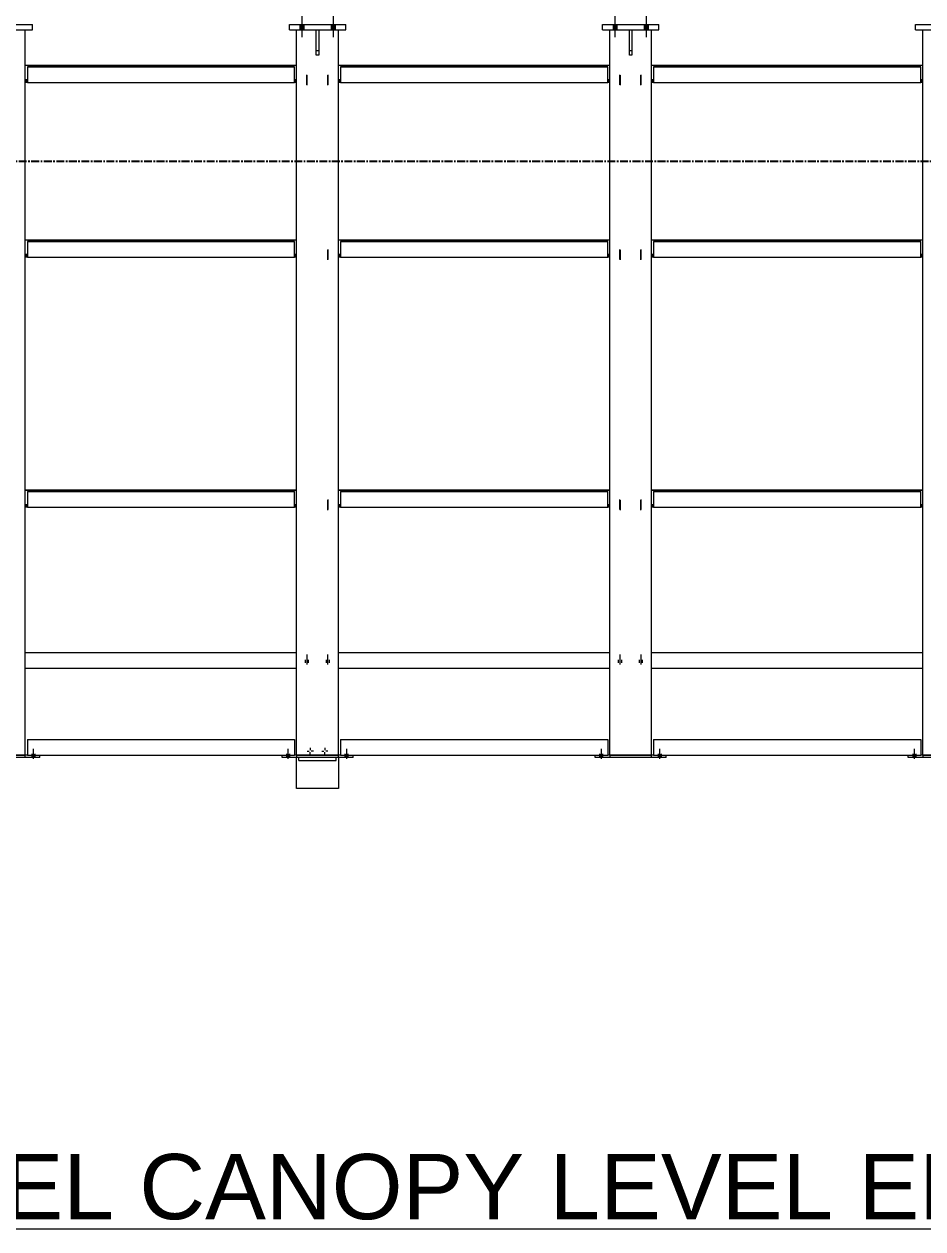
# Model space of a CAD drawing. Header units: millimetres. Extents: x -187664 to 435448, y -313239 to 299894.
# Drawn here: x 30634 to 34940, y -91118 to -85346 of the extents above; entities that cross this region are included whole.
import ezdxf

# ---------------------------------------------------------------- set-up
doc = ezdxf.new("R2010")
doc.units = ezdxf.units.MM
for name, pattern in [('CENTER', [2, 1.25, -0.25, 0.25, -0.25]), ('XKITLINE00', [0]), ('XKITLINE02', [4, 2, -2])]:
    doc.linetypes.add(name, pattern=pattern)
for name, color, linetype in [('000 - EXISTING_COLUMN_MAIN_COLOR_1', 7, 'Continuous'), ('000 - EXISTING_STEEL-STRUCTURE_MAIN_COLOR_1', 7, 'Continuous'), ('000 - EXISTING_STEEL-STRUCTURE_MAIN_COLOR_251', 7, 'Continuous')]:
    doc.layers.add(name, color=color, linetype=linetype)
doc.layers.add('000 - EXISTING_STEEL-STRUCTURE_DEF_SUB', color=7, linetype='Continuous', plot=False)
for name, color, linetype, lineweight in [('Bolt', 7, 'Continuous', 0), ('Part', 7, 'Continuous', 0), ('Text', 7, 'Continuous', 0)]:
    doc.layers.add(name, color=color, linetype=linetype, lineweight=lineweight)
doc.styles.add('RomanS', font='arial.ttf', dxfattribs={"width": 0.8})

# ---------------------------------------------------------------- blocks, each defined once
blk = doc.blocks.new('*A323317')
at = {"layer": 'Part', "color": 7, "linetype": 'XKITLINE00', "lineweight": 0}
for p, q in [((258.199973, 137.151988), (258.199973, 137.351988)), ((258.199973, 137.351988), (260.359973, 137.351988)), ((258.199973, 137.151988), (260.359973, 137.151988)), ((260.359973, 137.151988), (260.359973, 137.351988))]:
    blk.add_line(p, q, dxfattribs=at)
blk = doc.blocks.new('*A325319')
at = {"layer": 'Part', "color": 7, "linetype": 'XKITLINE00', "lineweight": 0}
for p, q in [((270.199973, 137.151988), (270.199973, 137.351988)), ((270.199973, 137.351988), (272.359973, 137.351988)), ((270.199973, 137.151988), (272.359973, 137.151988)), ((272.359973, 137.151988), (272.359973, 137.351988))]:
    blk.add_line(p, q, dxfattribs=at)
blk = doc.blocks.new('*A326320')
at = {"layer": 'Part', "color": 7, "linetype": 'XKITLINE00', "lineweight": 0}
for p, q in [((271.232005, 136.171017), (271.232005, 137.151988)), ((271.328005, 137.151988), (271.328005, 136.171017)), ((271.232005, 136.351988), (271.328005, 136.351988)), ((271.328005, 136.171017), (271.232005, 136.171017))]:
    blk.add_line(p, q, dxfattribs=at)
blk = doc.blocks.new('*A327321')
at = {"layer": 'Part', "color": 7, "linetype": 'XKITLINE00', "lineweight": 0}
for p, q in [((294.199973, 137.151988), (294.199973, 137.351988)), ((294.199973, 137.351988), (296.359973, 137.351988)), ((294.199973, 137.151988), (296.359973, 137.151988)), ((296.359973, 137.151988), (296.359973, 137.351988))]:
    blk.add_line(p, q, dxfattribs=at)
blk = doc.blocks.new('*A328322')
at = {"layer": 'Part', "color": 7, "linetype": 'XKITLINE00', "lineweight": 0}
for p, q in [((282.199973, 137.151988), (282.199973, 137.351988)), ((282.199973, 137.351988), (284.359973, 137.351988)), ((282.199973, 137.151988), (284.359973, 137.151988)), ((284.359973, 137.151988), (284.359973, 137.351988))]:
    blk.add_line(p, q, dxfattribs=at)
blk = doc.blocks.new('*A329323')
at = {"layer": 'Part', "color": 7, "linetype": 'XKITLINE00', "lineweight": 0}
for p, q in [((283.232005, 136.171017), (283.232005, 137.151988)), ((283.328005, 137.151988), (283.328005, 136.171017)), ((283.232005, 136.351988), (283.328005, 136.351988)), ((283.328005, 136.171017), (283.232005, 136.171017))]:
    blk.add_line(p, q, dxfattribs=at)
blk = doc.blocks.new('*A341333')
at = {"layer": 'Bolt'}
for points in [[(270.756, 138.952), (270.756, 138.904), (270.604, 138.904), (270.604, 138.952)], [(270.756, 138.952), (270.756, 138.904), (270.604, 138.904), (270.604, 138.952)], [(270.756, 138.952), (270.756, 138.904), (270.604, 138.904), (270.604, 138.952)], [(271.956, 138.952), (271.956, 138.904), (271.804, 138.904), (271.804, 138.952)], [(271.956, 138.952), (271.956, 138.904), (271.804, 138.904), (271.804, 138.952)], [(271.956, 138.952), (271.956, 138.904), (271.804, 138.904), (271.804, 138.952)], [(270.756, 137.352), (270.756, 137.152), (270.604, 137.152), (270.604, 137.352)], [(270.756, 137.352), (270.756, 137.152), (270.604, 137.152), (270.604, 137.352)], [(270.756, 137.352), (270.756, 137.152), (270.604, 137.152), (270.604, 137.352)], [(271.956, 137.352), (271.956, 137.152), (271.804, 137.152), (271.804, 137.352)], [(271.956, 137.352), (271.956, 137.152), (271.804, 137.152), (271.804, 137.352)], [(271.956, 137.352), (271.956, 137.152), (271.804, 137.152), (271.804, 137.352)]]:
    blk.add_hatch(color=7, dxfattribs=at).paths.add_polyline_path(points, flags=17)
at = {"layer": 'Bolt', "color": 7, "linetype": 'XKITLINE00', "lineweight": 0}
for p, q in [((270.68, 139.036), (270.68, 136.872)), ((270.68, 139.036), (270.68, 136.872)), ((270.68, 139.036), (270.68, 136.872)), ((271.88, 139.036), (271.88, 136.872)), ((271.88, 139.036), (271.88, 136.872)), ((271.88, 139.036), (271.88, 136.872)), ((270.604, 138.952), (270.604, 138.904)), ((270.604, 138.952), (270.604, 138.904)), ((270.604, 138.952), (270.604, 138.904)), ((270.756, 138.952), (270.756, 138.904)), ((270.756, 138.952), (270.756, 138.904)), ((270.756, 138.952), (270.756, 138.904)), ((271.804, 138.952), (271.804, 138.904)), ((271.804, 138.952), (271.804, 138.904)), ((271.804, 138.952), (271.804, 138.904)), ((271.956, 138.952), (271.956, 138.904)), ((271.956, 138.952), (271.956, 138.904)), ((271.956, 138.952), (271.956, 138.904)), ((270.604, 137.352), (270.604, 137.152)), ((270.604, 137.352), (270.604, 137.152)), ((270.604, 137.352), (270.604, 137.152)), ((270.756, 137.352), (270.756, 137.152)), ((270.756, 137.352), (270.756, 137.152)), ((270.756, 137.352), (270.756, 137.152)), ((271.804, 137.352), (271.804, 137.152)), ((271.804, 137.352), (271.804, 137.152)), ((271.804, 137.352), (271.804, 137.152)), ((271.956, 137.352), (271.956, 137.152)), ((271.956, 137.352), (271.956, 137.152)), ((271.956, 137.352), (271.956, 137.152))]:
    blk.add_line(p, q, dxfattribs=at)
blk = doc.blocks.new('*A342334')
at = {"layer": '000 - EXISTING_STEEL-STRUCTURE_DEF_SUB', "color": 7, "linetype": 'XKITLINE02', "lineweight": 0}
for p, q in [((271.671929, 135.022904), (271.671929, 135.405747)), ((271.688493, 135.04366), (271.688493, 135.426503))]:
    blk.add_line(p, q, dxfattribs=at)
blk = doc.blocks.new('*A343335')
at = {"layer": '000 - EXISTING_STEEL-STRUCTURE_DEF_SUB', "color": 7, "linetype": 'XKITLINE02', "lineweight": 0}
for p, q in [((270.871507, 135.04366), (270.871507, 135.426503)), ((270.888071, 135.022904), (270.888071, 135.405747))]:
    blk.add_line(p, q, dxfattribs=at)
blk = doc.blocks.new('*A346338')
at = {"layer": '000 - EXISTING_STEEL-STRUCTURE_DEF_SUB', "color": 7, "linetype": 'XKITLINE02', "lineweight": 0}
for p, q in [((283.671929, 135.022904), (283.671929, 135.405747)), ((283.688493, 135.04366), (283.688493, 135.426503))]:
    blk.add_line(p, q, dxfattribs=at)
blk = doc.blocks.new('*A347339')
at = {"layer": '000 - EXISTING_STEEL-STRUCTURE_DEF_SUB', "color": 7, "linetype": 'XKITLINE02', "lineweight": 0}
for p, q in [((282.871507, 135.04366), (282.871507, 135.426503)), ((282.888071, 135.022904), (282.888071, 135.405747))]:
    blk.add_line(p, q, dxfattribs=at)
blk = doc.blocks.new('*A348340')
at = {"layer": 'Bolt'}
for points in [[(282.756, 138.952), (282.756, 138.904), (282.604, 138.904), (282.604, 138.952)], [(282.756, 138.952), (282.756, 138.904), (282.604, 138.904), (282.604, 138.952)], [(282.756, 138.952), (282.756, 138.904), (282.604, 138.904), (282.604, 138.952)], [(283.956, 138.952), (283.956, 138.904), (283.804, 138.904), (283.804, 138.952)], [(283.956, 138.952), (283.956, 138.904), (283.804, 138.904), (283.804, 138.952)], [(283.956, 138.952), (283.956, 138.904), (283.804, 138.904), (283.804, 138.952)], [(282.756, 137.352), (282.756, 137.152), (282.604, 137.152), (282.604, 137.352)], [(282.756, 137.352), (282.756, 137.152), (282.604, 137.152), (282.604, 137.352)], [(282.756, 137.352), (282.756, 137.152), (282.604, 137.152), (282.604, 137.352)], [(283.956, 137.352), (283.956, 137.152), (283.804, 137.152), (283.804, 137.352)], [(283.956, 137.352), (283.956, 137.152), (283.804, 137.152), (283.804, 137.352)], [(283.956, 137.352), (283.956, 137.152), (283.804, 137.152), (283.804, 137.352)]]:
    blk.add_hatch(color=7, dxfattribs=at).paths.add_polyline_path(points, flags=17)
at = {"layer": 'Bolt', "color": 7, "linetype": 'XKITLINE00', "lineweight": 0}
for p, q in [((282.68, 139.036), (282.68, 136.872)), ((282.68, 139.036), (282.68, 136.872)), ((282.68, 139.036), (282.68, 136.872)), ((283.88, 139.036), (283.88, 136.872)), ((283.88, 139.036), (283.88, 136.872)), ((283.88, 139.036), (283.88, 136.872)), ((282.604, 138.952), (282.604, 138.904)), ((282.604, 138.952), (282.604, 138.904)), ((282.604, 138.952), (282.604, 138.904)), ((282.756, 138.952), (282.756, 138.904)), ((282.756, 138.952), (282.756, 138.904)), ((282.756, 138.952), (282.756, 138.904)), ((283.804, 138.952), (283.804, 138.904)), ((283.804, 138.952), (283.804, 138.904)), ((283.804, 138.952), (283.804, 138.904)), ((283.956, 138.952), (283.956, 138.904)), ((283.956, 138.952), (283.956, 138.904)), ((283.956, 138.952), (283.956, 138.904)), ((282.604, 137.352), (282.604, 137.152)), ((282.604, 137.352), (282.604, 137.152)), ((282.604, 137.352), (282.604, 137.152)), ((282.756, 137.352), (282.756, 137.152)), ((282.756, 137.352), (282.756, 137.152)), ((282.756, 137.352), (282.756, 137.152)), ((283.804, 137.352), (283.804, 137.152)), ((283.804, 137.352), (283.804, 137.152)), ((283.804, 137.352), (283.804, 137.152)), ((283.956, 137.352), (283.956, 137.152)), ((283.956, 137.352), (283.956, 137.152)), ((283.956, 137.352), (283.956, 137.152))]:
    blk.add_line(p, q, dxfattribs=at)
blk = doc.blocks.new('*A395384')
at = {"layer": '000 - EXISTING_STEEL-STRUCTURE_MAIN_COLOR_251', "color": 7, "linetype": 'XKITLINE00', "lineweight": 0}
for p, q in [((260.080005, 135.794399), (270.480005, 135.794399)), ((260.080005, 135.790212), (270.480005, 135.790212)), ((270.400005, 135.735782), (260.160005, 135.735782)), ((260.160005, 135.735782), (260.160005, 135.731595)), ((260.160005, 135.731595), (270.400005, 135.731595)), ((260.160005, 135.731595), (260.160005, 135.132418)), ((270.400005, 135.731595), (270.400005, 135.735782)), ((270.400005, 135.132418), (270.400005, 135.731595)), ((260.080005, 135.242963), (260.160005, 135.242963)), ((260.080005, 135.194814), (260.160005, 135.194814)), ((260.080005, 135.142885), (260.160005, 135.142885)), ((260.160005, 135.132418), (270.400005, 135.132418)), ((270.400005, 135.242963), (270.480005, 135.242963)), ((270.400005, 135.194814), (270.480005, 135.194814)), ((270.400005, 135.142885), (270.480005, 135.142885))]:
    blk.add_line(p, q, dxfattribs=at)
blk = doc.blocks.new('*A396385')
at = {"layer": '000 - EXISTING_STEEL-STRUCTURE_MAIN_COLOR_251', "color": 7, "linetype": 'XKITLINE00', "lineweight": 0}
for p, q in [((272.080005, 135.794399), (282.480005, 135.794399)), ((272.080005, 135.790212), (282.480005, 135.790212)), ((282.400005, 135.735782), (272.160005, 135.735782)), ((272.160005, 135.735782), (272.160005, 135.731595)), ((272.160005, 135.731595), (282.400005, 135.731595)), ((272.160005, 135.731595), (272.160005, 135.132418)), ((282.400005, 135.731595), (282.400005, 135.735782)), ((282.400005, 135.132418), (282.400005, 135.731595)), ((272.080005, 135.242963), (272.160005, 135.242963)), ((272.080005, 135.194814), (272.160005, 135.194814)), ((272.080005, 135.142885), (272.160005, 135.142885)), ((272.160005, 135.132418), (282.400005, 135.132418)), ((282.400005, 135.242963), (282.480005, 135.242963)), ((282.400005, 135.194814), (282.480005, 135.194814)), ((282.400005, 135.142885), (282.480005, 135.142885))]:
    blk.add_line(p, q, dxfattribs=at)
blk = doc.blocks.new('*A397386')
at = {"layer": '000 - EXISTING_STEEL-STRUCTURE_MAIN_COLOR_251', "color": 7, "linetype": 'XKITLINE00', "lineweight": 0}
for p, q in [((284.080005, 135.794399), (294.480005, 135.794399)), ((284.080005, 135.790212), (294.480005, 135.790212)), ((294.400005, 135.735782), (284.160005, 135.735782)), ((284.160005, 135.735782), (284.160005, 135.731595)), ((284.160005, 135.731595), (294.400005, 135.731595)), ((284.160005, 135.731595), (284.160005, 135.132418)), ((294.400005, 135.731595), (294.400005, 135.735782)), ((294.400005, 135.132418), (294.400005, 135.731595)), ((284.080005, 135.242963), (284.160005, 135.242963)), ((284.080005, 135.194814), (284.160005, 135.194814)), ((284.080005, 135.142885), (284.160005, 135.142885)), ((284.160005, 135.132418), (294.400005, 135.132418)), ((294.400005, 135.242963), (294.480005, 135.242963)), ((294.400005, 135.194814), (294.480005, 135.194814)), ((294.400005, 135.142885), (294.480005, 135.142885))]:
    blk.add_line(p, q, dxfattribs=at)
blk = doc.blocks.new('*A409398')
at = {"layer": '000 - EXISTING_STEEL-STRUCTURE_MAIN_COLOR_1', "color": 7, "linetype": 'XKITLINE00', "lineweight": 0}
for p, q in [((258.480005, 109.344), (258.480005, 137.151988)), ((260.080005, 109.344), (260.080005, 137.151988)), ((258.480005, 109.344), (260.080005, 109.344))]:
    blk.add_line(p, q, dxfattribs=at)
blk = doc.blocks.new('*A410399')
at = {"layer": '000 - EXISTING_STEEL-STRUCTURE_MAIN_COLOR_1', "color": 7, "linetype": 'XKITLINE00', "lineweight": 0}
for p, q in [((270.480005, 109.344), (270.480005, 137.151988)), ((272.080005, 109.344), (272.080005, 137.151988)), ((270.480005, 109.344), (272.080005, 109.344))]:
    blk.add_line(p, q, dxfattribs=at)
blk = doc.blocks.new('*A411400')
at = {"layer": '000 - EXISTING_STEEL-STRUCTURE_MAIN_COLOR_1', "color": 7, "linetype": 'XKITLINE00', "lineweight": 0}
for p, q in [((257.920005, 109.264), (257.920005, 109.344)), ((260.640005, 109.264), (257.920005, 109.264)), ((260.160005, 109.344), (258.400005, 109.344)), ((258.480005, 109.344), (258.480005, 109.264)), ((260.080005, 109.264), (260.080005, 109.344)), ((260.640005, 109.264), (260.640005, 109.344))]:
    blk.add_line(p, q, dxfattribs=at)
blk = doc.blocks.new('*A412401')
at = {"layer": '000 - EXISTING_STEEL-STRUCTURE_MAIN_COLOR_1', "color": 7, "linetype": 'XKITLINE00', "lineweight": 0}
for p, q in [((269.920005, 109.264), (269.920005, 109.344)), ((272.640005, 109.264), (269.920005, 109.264)), ((272.160005, 109.344), (270.400005, 109.344)), ((270.480005, 109.344), (270.480005, 109.264)), ((272.080005, 109.264), (272.080005, 109.344)), ((272.640005, 109.264), (272.640005, 109.344))]:
    blk.add_line(p, q, dxfattribs=at)
blk = doc.blocks.new('*A413402')
at = {"layer": '000 - EXISTING_COLUMN_MAIN_COLOR_1', "color": 7, "linetype": 'XKITLINE00', "lineweight": 0}
for p, q in [((270.480029, 108.064002), (270.480029, 109.264)), ((272.080029, 109.264), (272.080029, 108.064002)), ((272.080029, 108.064002), (270.480029, 108.064002))]:
    blk.add_line(p, q, dxfattribs=at)
blk = doc.blocks.new('*A414403')
at = {"layer": '000 - EXISTING_STEEL-STRUCTURE_MAIN_COLOR_1', "color": 7, "linetype": 'XKITLINE00', "lineweight": 0}
for p, q in [((270.560005, 109.14398), (270.560005, 109.264)), ((270.560005, 109.14398), (272.000005, 109.143981)), ((272.000005, 109.143981), (272.000005, 109.264))]:
    blk.add_line(p, q, dxfattribs=at)
blk = doc.blocks.new('*A415404')
at = {"layer": '000 - EXISTING_STEEL-STRUCTURE_MAIN_COLOR_1', "color": 7, "linetype": 'XKITLINE00', "lineweight": 0}
for p, q in [((282.480005, 109.344), (282.480005, 137.151988)), ((284.080005, 109.344), (284.080005, 137.151988)), ((282.480005, 109.344), (284.080005, 109.344))]:
    blk.add_line(p, q, dxfattribs=at)
blk = doc.blocks.new('*A416405')
at = {"layer": '000 - EXISTING_STEEL-STRUCTURE_MAIN_COLOR_1', "color": 7, "linetype": 'XKITLINE00', "lineweight": 0}
for p, q in [((294.480005, 109.344), (294.480005, 137.151988)), ((296.080005, 109.344), (296.080005, 137.151988)), ((294.480005, 109.344), (296.080005, 109.344))]:
    blk.add_line(p, q, dxfattribs=at)
blk = doc.blocks.new('*A418407')
at = {"layer": '000 - EXISTING_STEEL-STRUCTURE_MAIN_COLOR_1', "color": 7, "linetype": 'XKITLINE00', "lineweight": 0}
for p, q in [((293.920005, 109.264), (293.920005, 109.344)), ((296.640005, 109.264), (293.920005, 109.264)), ((296.160005, 109.344), (294.400005, 109.344)), ((294.480005, 109.344), (294.480005, 109.264)), ((296.080005, 109.264), (296.080005, 109.344)), ((296.640005, 109.264), (296.640005, 109.344))]:
    blk.add_line(p, q, dxfattribs=at)
blk = doc.blocks.new('*A419408')
at = {"layer": '000 - EXISTING_STEEL-STRUCTURE_MAIN_COLOR_1', "color": 7, "linetype": 'XKITLINE00', "lineweight": 0}
for p, q in [((281.920005, 109.264), (281.920005, 109.344)), ((284.640005, 109.264), (281.920005, 109.264)), ((284.160005, 109.344), (282.400005, 109.344)), ((282.480005, 109.344), (282.480005, 109.264)), ((284.080005, 109.264), (284.080005, 109.344)), ((284.640005, 109.264), (284.640005, 109.344))]:
    blk.add_line(p, q, dxfattribs=at)
blk = doc.blocks.new('*A424413')
at = {"layer": '000 - EXISTING_STEEL-STRUCTURE_DEF_SUB', "color": 7, "linetype": 'XKITLINE02', "lineweight": 0}
for p, q in [((271.680005, 112.82792), (271.680005, 113.21128)), ((271.680005, 112.82792), (271.680005, 113.21128)), ((271.620005, 112.96328), (271.620005, 113.00328)), ((271.620005, 112.96328), (271.620005, 113.00328)), ((271.620005, 112.89128), (271.620005, 112.96328)), ((271.620005, 112.89128), (271.620005, 112.96328)), ((271.740005, 112.96328), (271.740005, 113.00328)), ((271.740005, 112.96328), (271.740005, 113.00328)), ((271.740005, 112.89128), (271.740005, 112.96328)), ((271.740005, 112.89128), (271.740005, 112.96328))]:
    blk.add_line(p, q, dxfattribs=at)
blk = doc.blocks.new('*A425414')
at = {"layer": '000 - EXISTING_STEEL-STRUCTURE_DEF_SUB', "color": 7, "linetype": 'XKITLINE00', "lineweight": 0}
for p, q in [((270.880005, 109.50398), (270.959925, 109.50398)), ((271.000005, 109.62398), (271.000005, 109.54406)), ((271.000005, 109.38398), (271.000005, 109.4639)), ((271.120005, 109.50398), (271.040085, 109.50398)), ((271.440005, 109.50398), (271.519925, 109.50398)), ((271.560005, 109.62398), (271.560005, 109.54406)), ((271.560005, 109.38398), (271.560005, 109.4639)), ((271.680005, 109.50398), (271.600085, 109.50398))]:
    blk.add_line(p, q, dxfattribs=at)
blk = doc.blocks.new('*A427416')
at = {"layer": '000 - EXISTING_STEEL-STRUCTURE_DEF_SUB', "color": 7, "linetype": 'XKITLINE02', "lineweight": 0}
for p, q in [((283.680005, 112.82792), (283.680005, 113.21128)), ((283.680005, 112.82792), (283.680005, 113.21128)), ((283.620005, 112.96328), (283.620005, 113.00328)), ((283.620005, 112.96328), (283.620005, 113.00328)), ((283.620005, 112.89128), (283.620005, 112.96328)), ((283.620005, 112.89128), (283.620005, 112.96328)), ((283.740005, 112.96328), (283.740005, 113.00328)), ((283.740005, 112.96328), (283.740005, 113.00328)), ((283.740005, 112.89128), (283.740005, 112.96328)), ((283.740005, 112.89128), (283.740005, 112.96328))]:
    blk.add_line(p, q, dxfattribs=at)
blk = doc.blocks.new('*A429418')
at = {"layer": '000 - EXISTING_STEEL-STRUCTURE_DEF_SUB', "color": 7, "linetype": 'XKITLINE02', "lineweight": 0}
for p, q in [((282.879995, 112.82792), (282.879995, 113.21128)), ((282.879995, 112.82792), (282.879995, 113.21128)), ((282.819995, 112.96328), (282.819995, 113.00328)), ((282.819995, 112.96328), (282.819995, 113.00328)), ((282.819995, 112.89128), (282.819995, 112.96328)), ((282.819995, 112.89128), (282.819995, 112.96328)), ((282.939995, 112.96328), (282.939995, 113.00328)), ((282.939995, 112.96328), (282.939995, 113.00328)), ((282.939995, 112.89128), (282.939995, 112.96328)), ((282.939995, 112.89128), (282.939995, 112.96328))]:
    blk.add_line(p, q, dxfattribs=at)
blk = doc.blocks.new('*A430419')
at = {"layer": '000 - EXISTING_STEEL-STRUCTURE_DEF_SUB'}
for points in [[(282.216, 109.396), (282.216, 109.344), (282.104, 109.344), (282.104, 109.396)], [(282.216, 109.396), (282.216, 109.344), (282.104, 109.344), (282.104, 109.396)], [(282.216, 109.344), (282.216, 109.264), (282.104, 109.264), (282.104, 109.344)], [(282.216, 109.344), (282.216, 109.264), (282.104, 109.264), (282.104, 109.344)]]:
    blk.add_hatch(color=7, dxfattribs=at).paths.add_polyline_path(points, flags=17)
at = {"layer": '000 - EXISTING_STEEL-STRUCTURE_DEF_SUB', "color": 7, "linetype": 'XKITLINE00', "lineweight": 0}
for p, q in [((282.16, 109.201), (282.16, 109.584)), ((282.16, 109.201), (282.16, 109.584)), ((282.104, 109.344), (282.104, 109.396)), ((282.104, 109.344), (282.104, 109.396)), ((282.104, 109.264), (282.104, 109.344)), ((282.104, 109.264), (282.104, 109.344)), ((282.216, 109.344), (282.216, 109.396)), ((282.216, 109.344), (282.216, 109.396)), ((282.216, 109.264), (282.216, 109.344)), ((282.216, 109.264), (282.216, 109.344))]:
    blk.add_line(p, q, dxfattribs=at)
blk = doc.blocks.new('*A431420')
at = {"layer": '000 - EXISTING_STEEL-STRUCTURE_DEF_SUB'}
for points in [[(284.344, 109.344), (284.344, 109.396), (284.456, 109.396), (284.456, 109.344)], [(284.344, 109.344), (284.344, 109.396), (284.456, 109.396), (284.456, 109.344)], [(284.344, 109.264), (284.344, 109.344), (284.456, 109.344), (284.456, 109.264)], [(284.344, 109.264), (284.344, 109.344), (284.456, 109.344), (284.456, 109.264)]]:
    blk.add_hatch(color=7, dxfattribs=at).paths.add_polyline_path(points, flags=17)
at = {"layer": '000 - EXISTING_STEEL-STRUCTURE_DEF_SUB', "color": 7, "linetype": 'XKITLINE00', "lineweight": 0}
for p, q in [((284.4, 109.201), (284.4, 109.584)), ((284.4, 109.201), (284.4, 109.584)), ((284.344, 109.344), (284.344, 109.396)), ((284.344, 109.344), (284.344, 109.396)), ((284.344, 109.264), (284.344, 109.344)), ((284.344, 109.264), (284.344, 109.344)), ((284.456, 109.344), (284.456, 109.396)), ((284.456, 109.344), (284.456, 109.396)), ((284.456, 109.264), (284.456, 109.344)), ((284.456, 109.264), (284.456, 109.344))]:
    blk.add_line(p, q, dxfattribs=at)
blk = doc.blocks.new('*A432421')
at = {"layer": '000 - EXISTING_STEEL-STRUCTURE_DEF_SUB'}
for points in [[(294.216, 109.396), (294.216, 109.344), (294.104, 109.344), (294.104, 109.396)], [(294.216, 109.396), (294.216, 109.344), (294.104, 109.344), (294.104, 109.396)], [(294.216, 109.344), (294.216, 109.264), (294.104, 109.264), (294.104, 109.344)], [(294.216, 109.344), (294.216, 109.264), (294.104, 109.264), (294.104, 109.344)]]:
    blk.add_hatch(color=7, dxfattribs=at).paths.add_polyline_path(points, flags=17)
at = {"layer": '000 - EXISTING_STEEL-STRUCTURE_DEF_SUB', "color": 7, "linetype": 'XKITLINE00', "lineweight": 0}
for p, q in [((294.16, 109.201), (294.16, 109.584)), ((294.16, 109.201), (294.16, 109.584)), ((294.104, 109.344), (294.104, 109.396)), ((294.104, 109.344), (294.104, 109.396)), ((294.104, 109.264), (294.104, 109.344)), ((294.104, 109.264), (294.104, 109.344)), ((294.216, 109.344), (294.216, 109.396)), ((294.216, 109.344), (294.216, 109.396)), ((294.216, 109.264), (294.216, 109.344)), ((294.216, 109.264), (294.216, 109.344))]:
    blk.add_line(p, q, dxfattribs=at)
blk = doc.blocks.new('*A591580')
at = {"layer": '000 - EXISTING_STEEL-STRUCTURE_MAIN_COLOR_251', "color": 7, "linetype": 'XKITLINE00', "lineweight": 0}
for p, q in [((260.080005, 119.512941), (270.480005, 119.512941)), ((260.080005, 119.508754), (270.480005, 119.508754)), ((270.400005, 119.454324), (260.160005, 119.454324)), ((260.160005, 119.454324), (260.160005, 119.450138)), ((260.160005, 119.450138), (270.400005, 119.450138)), ((260.160005, 119.450138), (260.160005, 118.85096)), ((270.400005, 119.450138), (270.400005, 119.454324)), ((270.400005, 118.85096), (270.400005, 119.450138)), ((260.080005, 118.961505), (260.160005, 118.961505)), ((260.080005, 118.913356), (260.160005, 118.913356)), ((260.080005, 118.861427), (260.160005, 118.861427)), ((260.160005, 118.85096), (270.400005, 118.85096)), ((270.400005, 118.961505), (270.480005, 118.961505)), ((270.400005, 118.913356), (270.480005, 118.913356)), ((270.400005, 118.861427), (270.480005, 118.861427))]:
    blk.add_line(p, q, dxfattribs=at)
blk = doc.blocks.new('*A592581')
at = {"layer": '000 - EXISTING_STEEL-STRUCTURE_MAIN_COLOR_251', "color": 7, "linetype": 'XKITLINE00', "lineweight": 0}
for p, q in [((272.080005, 119.512941), (282.480005, 119.512941)), ((272.080005, 119.508754), (282.480005, 119.508754)), ((282.400005, 119.454324), (272.160005, 119.454324)), ((272.160005, 119.454324), (272.160005, 119.450138)), ((272.160005, 119.450138), (282.400005, 119.450138)), ((272.160005, 119.450138), (272.160005, 118.85096)), ((282.400005, 119.450138), (282.400005, 119.454324)), ((282.400005, 118.85096), (282.400005, 119.450138)), ((272.080005, 118.961505), (272.160005, 118.961505)), ((272.080005, 118.913356), (272.160005, 118.913356)), ((272.080005, 118.861427), (272.160005, 118.861427)), ((272.160005, 118.85096), (282.400005, 118.85096)), ((282.400005, 118.961505), (282.480005, 118.961505)), ((282.400005, 118.913356), (282.480005, 118.913356)), ((282.400005, 118.861427), (282.480005, 118.861427))]:
    blk.add_line(p, q, dxfattribs=at)
blk = doc.blocks.new('*A593582')
at = {"layer": '000 - EXISTING_STEEL-STRUCTURE_MAIN_COLOR_251', "color": 7, "linetype": 'XKITLINE00', "lineweight": 0}
for p, q in [((284.080005, 119.512941), (294.480005, 119.512941)), ((284.080005, 119.508754), (294.480005, 119.508754)), ((294.400005, 119.454324), (284.160005, 119.454324)), ((284.160005, 119.454324), (284.160005, 119.450138)), ((284.160005, 119.450138), (294.400005, 119.450138)), ((284.160005, 119.450138), (284.160005, 118.85096)), ((294.400005, 119.450138), (294.400005, 119.454324)), ((294.400005, 118.85096), (294.400005, 119.450138)), ((284.080005, 118.961505), (284.160005, 118.961505)), ((284.080005, 118.913356), (284.160005, 118.913356)), ((284.080005, 118.861427), (284.160005, 118.861427)), ((284.160005, 118.85096), (294.400005, 118.85096)), ((294.400005, 118.961505), (294.480005, 118.961505)), ((294.400005, 118.913356), (294.480005, 118.913356)), ((294.400005, 118.861427), (294.480005, 118.861427))]:
    blk.add_line(p, q, dxfattribs=at)
blk = doc.blocks.new('*A597586')
at = {"layer": '000 - EXISTING_STEEL-STRUCTURE_MAIN_COLOR_251', "color": 7, "linetype": 'XKITLINE00', "lineweight": 0}
for p, q in [((260.080005, 129.099784), (270.480005, 129.099784)), ((260.080005, 129.095597), (270.480005, 129.095597)), ((270.400005, 129.041168), (260.160005, 129.041168)), ((260.160005, 129.041168), (260.160005, 129.036981)), ((260.160005, 129.036981), (270.400005, 129.036981)), ((260.160005, 129.036981), (260.160005, 128.437803)), ((270.400005, 129.036981), (270.400005, 129.041168)), ((270.400005, 128.437803), (270.400005, 129.036981)), ((260.080005, 128.548348), (260.160005, 128.548348)), ((260.080005, 128.500199), (260.160005, 128.500199)), ((260.080005, 128.448271), (260.160005, 128.448271)), ((260.160005, 128.437803), (270.400005, 128.437803)), ((270.400005, 128.548348), (270.480005, 128.548348)), ((270.400005, 128.500199), (270.480005, 128.500199)), ((270.400005, 128.448271), (270.480005, 128.448271))]:
    blk.add_line(p, q, dxfattribs=at)
blk = doc.blocks.new('*A598587')
at = {"layer": '000 - EXISTING_STEEL-STRUCTURE_MAIN_COLOR_251', "color": 7, "linetype": 'XKITLINE00', "lineweight": 0}
for p, q in [((272.080005, 129.099784), (282.480005, 129.099784)), ((272.080005, 129.095597), (282.480005, 129.095597)), ((282.400005, 129.041168), (272.160005, 129.041168)), ((272.160005, 129.041168), (272.160005, 129.036981)), ((272.160005, 129.036981), (282.400005, 129.036981)), ((272.160005, 129.036981), (272.160005, 128.437803)), ((282.400005, 129.036981), (282.400005, 129.041168)), ((282.400005, 128.437803), (282.400005, 129.036981)), ((272.080005, 128.548348), (272.160005, 128.548348)), ((272.080005, 128.500199), (272.160005, 128.500199)), ((272.080005, 128.448271), (272.160005, 128.448271)), ((272.160005, 128.437803), (282.400005, 128.437803)), ((282.400005, 128.548348), (282.480005, 128.548348)), ((282.400005, 128.500199), (282.480005, 128.500199)), ((282.400005, 128.448271), (282.480005, 128.448271))]:
    blk.add_line(p, q, dxfattribs=at)
blk = doc.blocks.new('*A599588')
at = {"layer": '000 - EXISTING_STEEL-STRUCTURE_MAIN_COLOR_251', "color": 7, "linetype": 'XKITLINE00', "lineweight": 0}
for p, q in [((284.080005, 129.099784), (294.480005, 129.099784)), ((284.080005, 129.095597), (294.480005, 129.095597)), ((294.400005, 129.041168), (284.160005, 129.041168)), ((284.160005, 129.041168), (284.160005, 129.036981)), ((284.160005, 129.036981), (294.400005, 129.036981)), ((284.160005, 129.036981), (284.160005, 128.437803)), ((294.400005, 129.036981), (294.400005, 129.041168)), ((294.400005, 128.437803), (294.400005, 129.036981)), ((284.080005, 128.548348), (284.160005, 128.548348)), ((284.080005, 128.500199), (284.160005, 128.500199)), ((284.080005, 128.448271), (284.160005, 128.448271)), ((284.160005, 128.437803), (294.400005, 128.437803)), ((294.400005, 128.548348), (294.480005, 128.548348)), ((294.400005, 128.500199), (294.480005, 128.500199)), ((294.400005, 128.448271), (294.480005, 128.448271))]:
    blk.add_line(p, q, dxfattribs=at)
blk = doc.blocks.new('*A602591')
at = {"layer": '000 - EXISTING_STEEL-STRUCTURE_MAIN_COLOR_251', "color": 7, "linetype": 'XKITLINE00', "lineweight": 0}
for p, q in [((272.160005, 109.944), (272.160005, 109.344)), ((272.160005, 109.944), (282.400005, 109.944)), ((282.400005, 109.944), (282.400005, 109.344)), ((272.160005, 109.344), (282.400005, 109.344))]:
    blk.add_line(p, q, dxfattribs=at)
blk = doc.blocks.new('*A603592')
at = {"layer": '000 - EXISTING_STEEL-STRUCTURE_MAIN_COLOR_251', "color": 7, "linetype": 'XKITLINE00', "lineweight": 0}
for p, q in [((260.160005, 109.944), (260.160005, 109.344)), ((260.160005, 109.944), (270.400005, 109.944)), ((270.400005, 109.944), (270.400005, 109.344)), ((260.160005, 109.344), (270.400005, 109.344))]:
    blk.add_line(p, q, dxfattribs=at)
blk = doc.blocks.new('*A606595')
at = {"layer": '000 - EXISTING_STEEL-STRUCTURE_MAIN_COLOR_251', "color": 7, "linetype": 'XKITLINE00', "lineweight": 0}
for p, q in [((260.080005, 113.28328), (270.480005, 113.28328)), ((260.080005, 112.68328), (270.480005, 112.68328))]:
    blk.add_line(p, q, dxfattribs=at)
blk = doc.blocks.new('*A607596')
at = {"layer": '000 - EXISTING_STEEL-STRUCTURE_MAIN_COLOR_251', "color": 7, "linetype": 'XKITLINE00', "lineweight": 0}
for p, q in [((272.080005, 113.28328), (282.480005, 113.28328)), ((272.080005, 112.68328), (282.480005, 112.68328))]:
    blk.add_line(p, q, dxfattribs=at)
blk = doc.blocks.new('*A608597')
at = {"layer": '000 - EXISTING_STEEL-STRUCTURE_MAIN_COLOR_251', "color": 7, "linetype": 'XKITLINE00', "lineweight": 0}
for p, q in [((284.080005, 113.28328), (294.480005, 113.28328)), ((284.080005, 112.68328), (294.480005, 112.68328))]:
    blk.add_line(p, q, dxfattribs=at)
blk = doc.blocks.new('*A609598')
at = {"layer": '000 - EXISTING_STEEL-STRUCTURE_MAIN_COLOR_251', "color": 7, "linetype": 'XKITLINE00', "lineweight": 0}
for p, q in [((284.160005, 109.944), (284.160005, 109.344)), ((284.160005, 109.944), (294.400005, 109.944)), ((294.400005, 109.944), (294.400005, 109.344)), ((284.160005, 109.344), (294.400005, 109.344))]:
    blk.add_line(p, q, dxfattribs=at)
blk = doc.blocks.new('*A627616')
at = {"layer": '000 - EXISTING_STEEL-STRUCTURE_DEF_SUB'}
for points in [[(272.344, 109.344), (272.344, 109.396), (272.456, 109.396), (272.456, 109.344)], [(272.344, 109.344), (272.344, 109.396), (272.456, 109.396), (272.456, 109.344)], [(272.344, 109.264), (272.344, 109.344), (272.456, 109.344), (272.456, 109.264)], [(272.344, 109.264), (272.344, 109.344), (272.456, 109.344), (272.456, 109.264)]]:
    blk.add_hatch(color=7, dxfattribs=at).paths.add_polyline_path(points, flags=17)
at = {"layer": '000 - EXISTING_STEEL-STRUCTURE_DEF_SUB', "color": 7, "linetype": 'XKITLINE00', "lineweight": 0}
for p, q in [((272.4, 109.201), (272.4, 109.584)), ((272.4, 109.201), (272.4, 109.584)), ((272.344, 109.344), (272.344, 109.396)), ((272.344, 109.344), (272.344, 109.396)), ((272.344, 109.264), (272.344, 109.344)), ((272.344, 109.264), (272.344, 109.344)), ((272.456, 109.344), (272.456, 109.396)), ((272.456, 109.344), (272.456, 109.396)), ((272.456, 109.264), (272.456, 109.344)), ((272.456, 109.264), (272.456, 109.344))]:
    blk.add_line(p, q, dxfattribs=at)
blk = doc.blocks.new('*A628617')
at = {"layer": '000 - EXISTING_STEEL-STRUCTURE_DEF_SUB'}
for points in [[(270.216, 109.396), (270.216, 109.344), (270.104, 109.344), (270.104, 109.396)], [(270.216, 109.396), (270.216, 109.344), (270.104, 109.344), (270.104, 109.396)], [(270.216, 109.344), (270.216, 109.264), (270.104, 109.264), (270.104, 109.344)], [(270.216, 109.344), (270.216, 109.264), (270.104, 109.264), (270.104, 109.344)]]:
    blk.add_hatch(color=7, dxfattribs=at).paths.add_polyline_path(points, flags=17)
at = {"layer": '000 - EXISTING_STEEL-STRUCTURE_DEF_SUB', "color": 7, "linetype": 'XKITLINE00', "lineweight": 0}
for p, q in [((270.16, 109.201), (270.16, 109.584)), ((270.16, 109.201), (270.16, 109.584)), ((270.104, 109.344), (270.104, 109.396)), ((270.104, 109.344), (270.104, 109.396)), ((270.104, 109.264), (270.104, 109.344)), ((270.104, 109.264), (270.104, 109.344)), ((270.216, 109.344), (270.216, 109.396)), ((270.216, 109.344), (270.216, 109.396)), ((270.216, 109.264), (270.216, 109.344)), ((270.216, 109.264), (270.216, 109.344))]:
    blk.add_line(p, q, dxfattribs=at)
blk = doc.blocks.new('*A629618')
at = {"layer": '000 - EXISTING_STEEL-STRUCTURE_DEF_SUB'}
for points in [[(260.344, 109.344), (260.344, 109.396), (260.456, 109.396), (260.456, 109.344)], [(260.344, 109.344), (260.344, 109.396), (260.456, 109.396), (260.456, 109.344)], [(260.344, 109.264), (260.344, 109.344), (260.456, 109.344), (260.456, 109.264)], [(260.344, 109.264), (260.344, 109.344), (260.456, 109.344), (260.456, 109.264)]]:
    blk.add_hatch(color=7, dxfattribs=at).paths.add_polyline_path(points, flags=17)
at = {"layer": '000 - EXISTING_STEEL-STRUCTURE_DEF_SUB', "color": 7, "linetype": 'XKITLINE00', "lineweight": 0}
for p, q in [((260.4, 109.201), (260.4, 109.584)), ((260.4, 109.201), (260.4, 109.584)), ((260.344, 109.344), (260.344, 109.396)), ((260.344, 109.344), (260.344, 109.396)), ((260.344, 109.264), (260.344, 109.344)), ((260.344, 109.264), (260.344, 109.344)), ((260.456, 109.344), (260.456, 109.396)), ((260.456, 109.344), (260.456, 109.396)), ((260.456, 109.264), (260.456, 109.344)), ((260.456, 109.264), (260.456, 109.344))]:
    blk.add_line(p, q, dxfattribs=at)
blk = doc.blocks.new('*A632621')
at = {"layer": '000 - EXISTING_STEEL-STRUCTURE_DEF_SUB', "color": 7, "linetype": 'XKITLINE02', "lineweight": 0}
for p, q in [((270.879995, 112.82792), (270.879995, 113.21128)), ((270.879995, 112.82792), (270.879995, 113.21128)), ((270.819995, 112.96328), (270.819995, 113.00328)), ((270.819995, 112.96328), (270.819995, 113.00328)), ((270.819995, 112.89128), (270.819995, 112.96328)), ((270.819995, 112.89128), (270.819995, 112.96328)), ((270.939995, 112.96328), (270.939995, 113.00328)), ((270.939995, 112.96328), (270.939995, 113.00328)), ((270.939995, 112.89128), (270.939995, 112.96328)), ((270.939995, 112.89128), (270.939995, 112.96328))]:
    blk.add_line(p, q, dxfattribs=at)
blk = doc.blocks.new('*A636625')
at = {"layer": '000 - EXISTING_STEEL-STRUCTURE_DEF_SUB', "color": 7, "linetype": 'XKITLINE02', "lineweight": 0}
for p, q in [((271.688493, 118.762202), (271.688493, 119.145045)), ((271.671929, 118.741446), (271.671929, 119.124289))]:
    blk.add_line(p, q, dxfattribs=at)
blk = doc.blocks.new('*A640629')
at = {"layer": '000 - EXISTING_STEEL-STRUCTURE_DEF_SUB', "color": 7, "linetype": 'XKITLINE02', "lineweight": 0}
for p, q in [((271.671929, 128.32829), (271.671929, 128.711133)), ((271.688493, 128.349046), (271.688493, 128.731889))]:
    blk.add_line(p, q, dxfattribs=at)
blk = doc.blocks.new('*A641630')
at = {"layer": '000 - EXISTING_STEEL-STRUCTURE_DEF_SUB', "color": 7, "linetype": 'XKITLINE02', "lineweight": 0}
for p, q in [((282.871507, 118.762202), (282.871507, 119.145045)), ((282.888071, 118.741446), (282.888071, 119.124289))]:
    blk.add_line(p, q, dxfattribs=at)
blk = doc.blocks.new('*A642631')
at = {"layer": '000 - EXISTING_STEEL-STRUCTURE_DEF_SUB', "color": 7, "linetype": 'XKITLINE02', "lineweight": 0}
for p, q in [((283.688493, 118.762202), (283.688493, 119.145045)), ((283.671929, 118.741446), (283.671929, 119.124289))]:
    blk.add_line(p, q, dxfattribs=at)
blk = doc.blocks.new('*A647636')
at = {"layer": '000 - EXISTING_STEEL-STRUCTURE_DEF_SUB', "color": 7, "linetype": 'XKITLINE02', "lineweight": 0}
for p, q in [((282.871507, 128.349046), (282.871507, 128.731889)), ((282.888071, 128.32829), (282.888071, 128.711133))]:
    blk.add_line(p, q, dxfattribs=at)
blk = doc.blocks.new('*A648637')
at = {"layer": '000 - EXISTING_STEEL-STRUCTURE_DEF_SUB', "color": 7, "linetype": 'XKITLINE02', "lineweight": 0}
for p, q in [((283.671929, 128.32829), (283.671929, 128.711133)), ((283.688493, 128.349046), (283.688493, 128.731889))]:
    blk.add_line(p, q, dxfattribs=at)

msp = doc.modelspace()

# ---------------------------------------------------------------- linework, layer by layer
at = {"color": 7, "linetype": 'CENTER', "ltscale": 30}
msp.add_line((15908.532, -86001.924), (46926.935, -86001.924), dxfattribs=at)
at = {"layer": 'Text', "color": 7}
msp.add_line((26674.13, -91118.147), (37133.576, -91118.147), dxfattribs=at)

# ---------------------------------------------------------------- block references
at = {"color": 7, "lineweight": 0, "xscale": 125, "yscale": 125, "zscale": 125}
for name in ['*A341333', '*A348340', '*A323317', '*A325319', '*A328322', '*A327321', '*A409398', '*A410399', '*A326320', '*A415404', '*A329323', '*A416405', '*A395384', '*A396385', '*A397386', '*A343335', '*A342334', '*A347339', '*A346338', '*A597586', '*A598587', '*A599588', '*A640629', '*A647636', '*A648637', '*A591580', '*A592581', '*A593582', '*A636625', '*A641630', '*A642631', '*A606595', '*A632621', '*A424413', '*A607596', '*A429418', '*A427416', '*A608597', '*A603592', '*A602591', '*A609598', '*A629618', '*A628617', '*A425414', '*A627616', '*A430419', '*A431420', '*A432421', '*A411400', '*A412401', '*A413402', '*A414403', '*A419408', '*A418407']:
    msp.add_blockref(name, (-1870.442, -102516.924), dxfattribs=at)

# ---------------------------------------------------------------- texts
at = {"color": 7, "style": 'RomanS'}
msp.add_text('ENTRANCE 1: STEEL CANOPY LEVEL EL.+105.750', height=312.5, dxfattribs=at).set_placement((26674.13, -91071.768))

doc.saveas('drawing.dxf')
